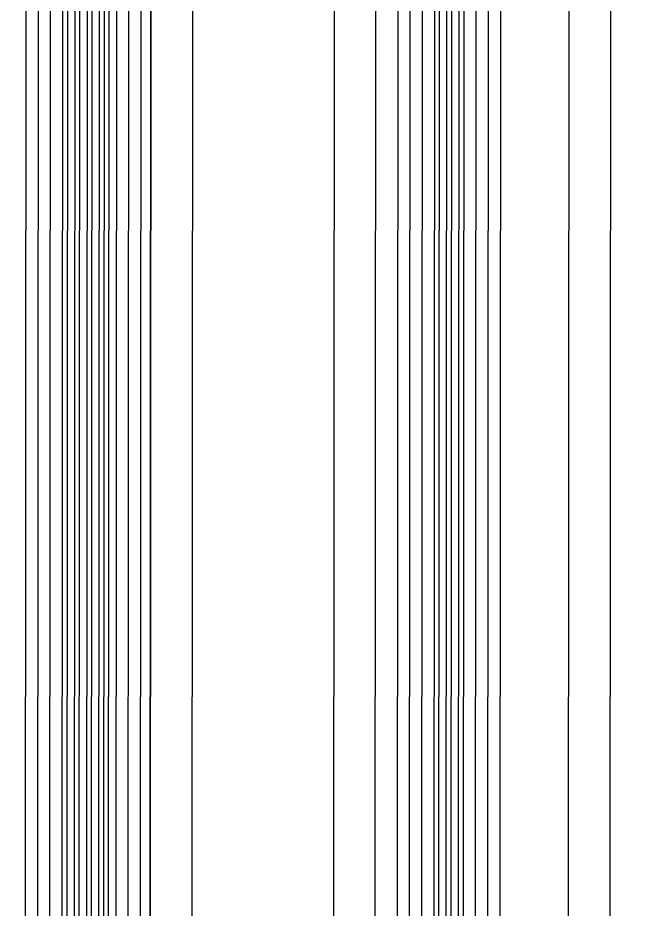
# Model space of a CAD drawing. Header units: inches. Extents: x 4821 to 127877, y 58012 to 433683.
# Drawn here: x 34402.5 to 34452.3, y 151452.8 to 151525.6 of the extents above; entities that cross this region are included whole.
import ezdxf

# ---------------------------------------------------------------- set-up
doc = ezdxf.new("R2010")
doc.units = ezdxf.units.IN
doc.header["$MEASUREMENT"] = 0
doc.layers.add('A-WAL-CMU', color=7, linetype='Continuous')

# ---------------------------------------------------------------- blocks, each defined once
blk = doc.blocks.new('FIRST SLAB EDGE')
at = {"color": 165, "linetype": 'Continuous', "extrusion": (-5.690027263597747e-07, 1.561011668682587e-06, 0.9999999999986198)}
for p, q in [((1142583.827998021, -1726823.87451885, -0.001182486222555498), (1142585.839891034, -1724008.255785945, -0.001214231862994126)), ((1142584.827997981, -1726823.884011271, -0.001181902402073014), (1142586.839891076, -1724008.245984195, -0.001213678160890298)), ((1142585.82799798, -1726823.884015092, -0.001181333393381178), (1142587.839891079, -1724008.245321511, -0.001213110192619095)), ((1142586.827997981, -1726823.884018913, -0.001180764384689675), (1142588.839891082, -1724008.244658828, -0.001212542224346753)), ((1142587.82799798, -1726823.884022735, -0.001180195375997835), (1142589.839891084, -1724008.243996145, -0.001211974256075036)), ((1142588.827997983, -1726823.884026557, -0.00117962636730478), (1142590.839891087, -1724008.243333462, -0.001211406287802786)), ((1142582.828025968, -1726822.874539155, -0.002473812640631666), (1142584.839910331, -1724009.255811146, -0.002502436255011987)), ((1142613.227992657, -1726819.384119803, -0.001172767110762443), (1142615.239897721, -1724012.743420629, -0.001190497928927565)), ((1142614.227992657, -1726819.384123625, -0.001172198102070239), (1142616.23989772, -1724012.743424451, -0.00118992892023593)), ((1142615.227992657, -1726819.384127446, -0.001171629093378333), (1142617.239897721, -1724012.743428272, -0.001189359911543943)), ((1142616.227992657, -1726819.384131268, -0.001171060084686489), (1142618.239897721, -1724012.743432094, -0.001188790902851817)), ((1142617.227992657, -1726819.384135089, -0.001170491075994626), (1142619.239897721, -1724012.743435916, -0.001188221894159915)), ((1142618.227992657, -1726819.384138911, -0.001169922067303012), (1142620.239897721, -1724012.743439737, -0.00118765288546752))]:
    blk.add_line(p, q, dxfattribs=at)
at = {"color": 31, "extrusion": (-5.690027263597747e-07, 1.561011668682587e-06, 0.9999999999986198)}
blk.add_line((1142589.628075117, -1726797.884029614, -0.001219757419846815), (1142591.639815605, -1724034.24333044, -0.001170364829902738), dxfattribs=at)
for points, elevation in [([(1142627.228118708, -1726805.884170183), (1142629.239273148, -1724026.243470995)], -3.342955396906475), ([(1142608.028140004, -1726799.084096783), (1142610.039242478, -1724033.043397623)], -3.342955396906472), ([(1142595.039108735, -1724034.243340305), (1142593.028015433, -1726797.884039468)], -3.342955396906471)]:
    blk.add_lwpolyline(points, dxfattribs=dict(at, elevation=elevation))

msp = doc.modelspace()

# ---------------------------------------------------------------- block references
at = {"layer": 'A-WAL-CMU'}
for p in [(-1108176.958462374, 1877399.04069265), (-1108180.358357356, 1877396.057253771)]:
    msp.add_blockref('FIRST SLAB EDGE', p, dxfattribs=at)

doc.saveas('drawing.dxf')
